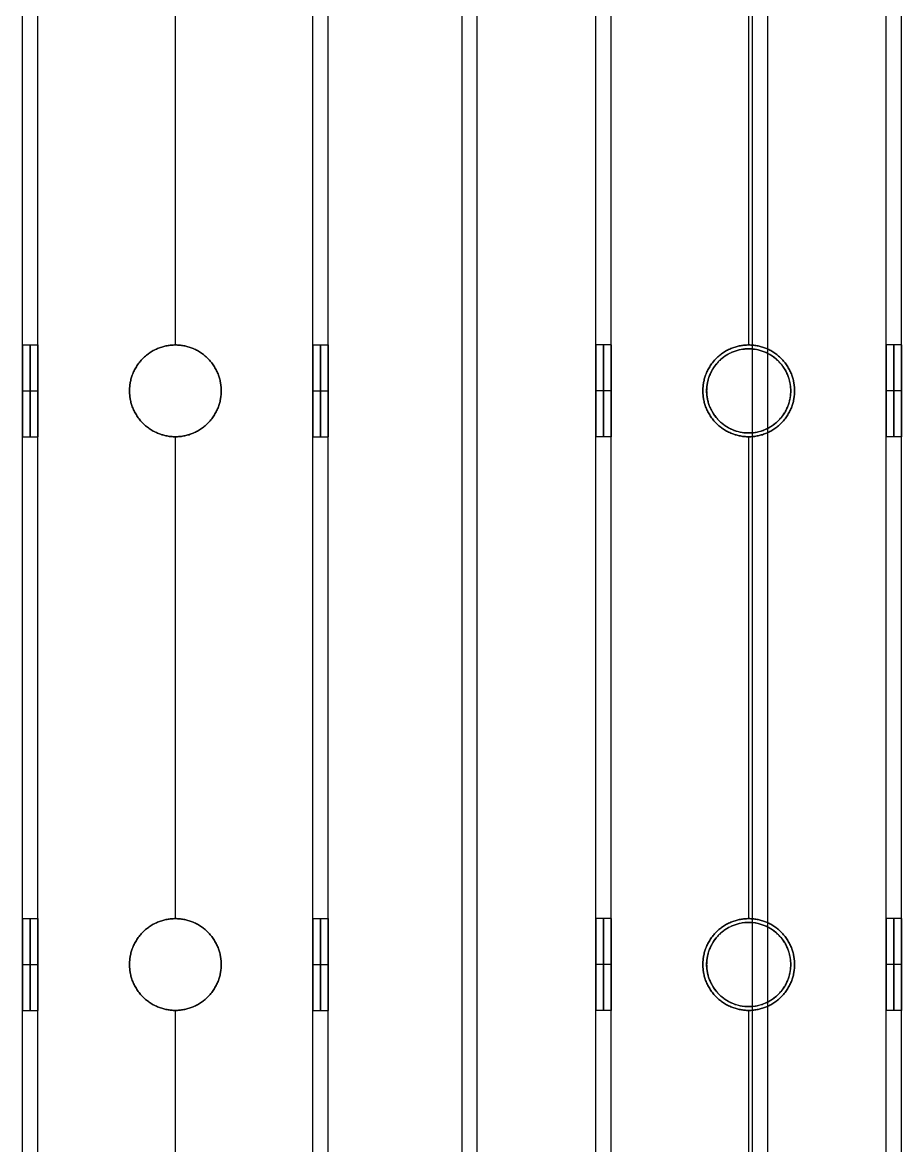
# Model space of a CAD drawing. Header units: millimetres. Extents: x -6529 to 809, y -8611 to 207.
# Drawn here: x 93.5 to 208.5, y -8464.2 to -8317.3 of the extents above; entities that cross this region are included whole.
import ezdxf

# ---------------------------------------------------------------- set-up
doc = ezdxf.new("R2010")
doc.units = ezdxf.units.MM
doc.header["$MEASUREMENT"] = 0
doc.layers.add('platen', color=7, linetype='Continuous', true_color=0x007f00)
doc.layers.add('staal', color=5, linetype='Continuous', true_color=0x0000ff)

# ---------------------------------------------------------------- blocks, each defined once
blk = doc.blocks.new('top plaat')
at = {"layer": 'platen'}
for p, q in [((658, -1276), (658, 40)), ((658, -1276, 18), (658, 40, 18)), ((695.5, -1025), (695.5, -1025, 18)), ((690, -1030.5), (690, -1030.5, 18)), ((701, -1030.5), (701, -1030.5, 18)), ((695.5, -1036), (695.5, -1036, 18)), ((695.5, -1100), (695.5, -1100, 18)), ((690, -1105.5), (690, -1105.5, 18)), ((701, -1105.5), (701, -1105.5, 18)), ((695.5, -1111), (695.5, -1111, 18))]:
    blk.add_line(p, q, dxfattribs=at)
for centre in [(695.5, -1030.5, 9), (695.5, -1105.5, 9)]:
    blk.add_circle(centre, 5.5, dxfattribs=at)
for points, knots in [([(690, -1030.5), (690, -1025), (695.5, -1025), (701, -1025), (701, -1030.5), (701, -1036), (695.5, -1036), (690, -1036), (690, -1030.5)], [-37.699112, -37.699112, -37.699112, -28.274334, -28.274334, -18.849556, -18.849556, -9.424778, -9.424778, 0, 0, 0]), ([(690, -1030.5, 18), (690, -1025, 18), (695.5, -1025, 18), (701, -1025, 18), (701, -1030.5, 18), (701, -1036, 18), (695.5, -1036, 18), (690, -1036, 18), (690, -1030.5, 18)], [-37.699112, -37.699112, -37.699112, -28.274334, -28.274334, -18.849556, -18.849556, -9.424778, -9.424778, 0, 0, 0]), ([(690, -1105.5), (690, -1100), (695.5, -1100), (701, -1100), (701, -1105.5), (701, -1111), (695.5, -1111), (690, -1111), (690, -1105.5)], [0, 0, 0, 9.424778, 9.424778, 18.849556, 18.849556, 28.274334, 28.274334, 37.699112, 37.699112, 37.699112]), ([(690, -1105.5, 18), (690, -1100, 18), (695.5, -1100, 18), (701, -1100, 18), (701, -1105.5, 18), (701, -1111, 18), (695.5, -1111, 18), (690, -1111, 18), (690, -1105.5, 18)], [0, 0, 0, 9.424778, 9.424778, 18.849556, 18.849556, 28.274334, 28.274334, 37.699112, 37.699112, 37.699112])]:
    blk.add_rational_spline(points, [1, 0.707106781187, 1, 0.707106781187, 1, 0.707106781187, 1, 0.707106781187, 1], degree=2, knots=knots, dxfattribs=at)
blk = doc.blocks.new('plaat base')
at = {"layer": 'platen'}
for p, q in [((658, -1200), (658, 0)), ((658, -1200, 18), (658, 0, 18))]:
    blk.add_line(p, q, dxfattribs=at)

msp = doc.modelspace()

# ---------------------------------------------------------------- linework, layer by layer
at = {"layer": 'staal'}
for p, q in [((93.53, -8359.5, 1972), (95.53, -8359.5, 1972)), ((113.53, -8359.5, 1954), (113.53, -8359.5, 1952)), ((113.53, -8359.5, 1992), (113.53, -8359.5, 1990)), ((131.53, -8359.5, 1972), (133.53, -8359.5, 1972)), ((170.53, -8359.5, 20), (168.53, -8359.5, 20)), ((188.53, -8359.5, 2), (188.53, -8359.5)), ((188.53, -8359.5, 40), (188.53, -8359.5, 38)), ((208.53, -8359.5, 20), (206.53, -8359.5, 20)), ((93.53, -8365.5, 1978), (95.53, -8365.5, 1978)), ((93.53, -8365.5, 1966), (95.53, -8365.5, 1966)), ((107.53, -8365.5, 1954), (107.53, -8365.5, 1952)), ((107.53, -8365.5, 1992), (107.53, -8365.5, 1990)), ((119.53, -8365.5, 1954), (119.53, -8365.5, 1952)), ((119.53, -8365.5, 1992), (119.53, -8365.5, 1990)), ((131.53, -8365.5, 1978), (133.53, -8365.5, 1978)), ((131.53, -8365.5, 1966), (133.53, -8365.5, 1966)), ((170.53, -8365.5, 26), (168.53, -8365.5, 26)), ((170.53, -8365.5, 14), (168.53, -8365.5, 14)), ((182.53, -8365.5, 2), (182.53, -8365.5)), ((182.53, -8365.5, 40), (182.53, -8365.5, 38)), ((194.53, -8365.5, 2), (194.53, -8365.5)), ((194.53, -8365.5, 40), (194.53, -8365.5, 38)), ((208.53, -8365.5, 26), (206.53, -8365.5, 26)), ((208.53, -8365.5, 14), (206.53, -8365.5, 14)), ((93.53, -8371.5, 1972), (95.53, -8371.5, 1972)), ((113.53, -8371.5, 1954), (113.53, -8371.5, 1952)), ((113.53, -8371.5, 1992), (113.53, -8371.5, 1990)), ((131.53, -8371.5, 1972), (133.53, -8371.5, 1972)), ((170.53, -8371.5, 20), (168.53, -8371.5, 20)), ((188.53, -8371.5, 2), (188.53, -8371.5)), ((188.53, -8371.5, 40), (188.53, -8371.5, 38)), ((208.53, -8371.5, 20), (206.53, -8371.5, 20)), ((93.53, -8434.5, 1972), (95.53, -8434.5, 1972)), ((113.53, -8434.5, 1954), (113.53, -8434.5, 1952)), ((113.53, -8434.5, 1992), (113.53, -8434.5, 1990)), ((131.53, -8434.5, 1972), (133.53, -8434.5, 1972)), ((170.53, -8434.5, 20), (168.53, -8434.5, 20)), ((188.53, -8434.5, 2), (188.53, -8434.5)), ((188.53, -8434.5, 40), (188.53, -8434.5, 38)), ((208.53, -8434.5, 20), (206.53, -8434.5, 20)), ((93.53, -8440.5, 1978), (95.53, -8440.5, 1978)), ((93.53, -8440.5, 1966), (95.53, -8440.5, 1966)), ((107.53, -8440.5, 1954), (107.53, -8440.5, 1952)), ((107.53, -8440.5, 1992), (107.53, -8440.5, 1990)), ((119.53, -8440.5, 1954), (119.53, -8440.5, 1952)), ((119.53, -8440.5, 1992), (119.53, -8440.5, 1990)), ((131.53, -8440.5, 1978), (133.53, -8440.5, 1978)), ((131.53, -8440.5, 1966), (133.53, -8440.5, 1966)), ((170.53, -8440.5, 26), (168.53, -8440.5, 26)), ((170.53, -8440.5, 14), (168.53, -8440.5, 14)), ((182.53, -8440.5, 2), (182.53, -8440.5)), ((182.53, -8440.5, 40), (182.53, -8440.5, 38)), ((194.53, -8440.5, 2), (194.53, -8440.5)), ((194.53, -8440.5, 40), (194.53, -8440.5, 38)), ((208.53, -8440.5, 26), (206.53, -8440.5, 26)), ((208.53, -8440.5, 14), (206.53, -8440.5, 14)), ((93.53, -8446.5, 1972), (95.53, -8446.5, 1972)), ((113.53, -8446.5, 1954), (113.53, -8446.5, 1952)), ((113.53, -8446.5, 1992), (113.53, -8446.5, 1990)), ((131.53, -8446.5, 1972), (133.53, -8446.5, 1972)), ((170.53, -8446.5, 20), (168.53, -8446.5, 20)), ((188.53, -8446.5, 2), (188.53, -8446.5)), ((188.53, -8446.5, 40), (188.53, -8446.5, 38)), ((208.53, -8446.5, 20), (206.53, -8446.5, 20))]:
    msp.add_line(p, q, dxfattribs=at)
for points in [[(93.53, -8571, 1952), (93.53, -8253.25, 1952), (93.53, -7935.5, 1952)], [(93.53, -8571, 1992), (93.53, -8253.25, 1992), (93.53, -7935.5, 1992)], [(95.53, -8571, 1954), (95.53, -8253.25, 1954), (95.53, -7935.5, 1954)], [(95.53, -8571, 1990), (95.53, -8253.25, 1990), (95.53, -7935.5, 1990)], [(131.53, -8571, 1954), (131.53, -8253.25, 1954), (131.53, -7935.5, 1954)], [(131.53, -8571, 1990), (131.53, -8253.25, 1990), (131.53, -7935.5, 1990)], [(133.53, -8571, 1952), (133.53, -8253.25, 1952), (133.53, -7935.5, 1952)], [(133.53, -8571, 1992), (133.53, -8253.25, 1992), (133.53, -7935.5, 1992)], [(168.53, -8571), (168.53, -8253.25), (168.53, -7935.5)], [(168.53, -8571, 40), (168.53, -8253.25, 40), (168.53, -7935.5, 40)], [(170.53, -8571, 2), (170.53, -8253.25, 2), (170.53, -7935.5, 2)], [(170.53, -8571, 38), (170.53, -8253.25, 38), (170.53, -7935.5, 38)], [(206.53, -8571, 2), (206.53, -8253.25, 2), (206.53, -7935.5, 2)], [(206.53, -8571, 38), (206.53, -8253.25, 38), (206.53, -7935.5, 38)], [(208.53, -8571), (208.53, -8253.25), (208.53, -7935.5)], [(208.53, -8571, 40), (208.53, -8253.25, 40), (208.53, -7935.5, 40)], [(151.03, -8571, 40), (151.03, -8262, 40), (151.03, -7953, 40)], [(151.03, -8571), (151.03, -8262), (151.03, -7953)], [(153.03, -8571, 2), (153.03, -8262, 2), (153.03, -7953, 2)], [(153.03, -8571, 38), (153.03, -8262, 38), (153.03, -7953, 38)], [(189.03, -8571, 2), (189.03, -8262, 2), (189.03, -7953, 2)], [(189.03, -8571, 38), (189.03, -8262, 38), (189.03, -7953, 38)], [(191.03, -8571, 40), (191.03, -8262, 40), (191.03, -7953, 40)], [(191.03, -8571), (191.03, -8262), (191.03, -7953)], [(93.53, -8359.5, 1972), (93.53, -8328, 1972), (93.53, -8296.5, 1972)], [(95.53, -8359.5, 1972), (95.53, -8328, 1972), (95.53, -8296.5, 1972)], [(113.53, -8359.5, 1952), (113.53, -8328, 1952), (113.53, -8296.5, 1952)], [(113.53, -8359.5, 1992), (113.53, -8328, 1992), (113.53, -8296.5, 1992)], [(113.53, -8359.5, 1954), (113.53, -8328, 1954), (113.53, -8296.5, 1954)], [(113.53, -8359.5, 1990), (113.53, -8328, 1990), (113.53, -8296.5, 1990)], [(131.53, -8359.5, 1972), (131.53, -8328, 1972), (131.53, -8296.5, 1972)], [(133.53, -8359.5, 1972), (133.53, -8328, 1972), (133.53, -8296.5, 1972)], [(168.53, -8359.5, 20), (168.53, -8328, 20), (168.53, -8296.5, 20)], [(170.53, -8359.5, 20), (170.53, -8328, 20), (170.53, -8296.5, 20)], [(188.53, -8359.5), (188.53, -8328), (188.53, -8296.5)], [(188.53, -8359.5, 40), (188.53, -8328, 40), (188.53, -8296.5, 40)], [(188.53, -8359.5, 2), (188.53, -8328, 2), (188.53, -8296.5, 2)], [(188.53, -8359.5, 38), (188.53, -8328, 38), (188.53, -8296.5, 38)], [(206.53, -8359.5, 20), (206.53, -8328, 20), (206.53, -8296.5, 20)], [(208.53, -8359.5, 20), (208.53, -8328, 20), (208.53, -8296.5, 20)], [(93.53, -8434.5, 1972), (93.53, -8403, 1972), (93.53, -8371.5, 1972)], [(95.53, -8434.5, 1972), (95.53, -8403, 1972), (95.53, -8371.5, 1972)], [(113.53, -8434.5, 1952), (113.53, -8403, 1952), (113.53, -8371.5, 1952)], [(113.53, -8434.5, 1992), (113.53, -8403, 1992), (113.53, -8371.5, 1992)], [(113.53, -8434.5, 1954), (113.53, -8403, 1954), (113.53, -8371.5, 1954)], [(113.53, -8434.5, 1990), (113.53, -8403, 1990), (113.53, -8371.5, 1990)], [(131.53, -8434.5, 1972), (131.53, -8403, 1972), (131.53, -8371.5, 1972)], [(133.53, -8434.5, 1972), (133.53, -8403, 1972), (133.53, -8371.5, 1972)], [(168.53, -8434.5, 20), (168.53, -8403, 20), (168.53, -8371.5, 20)], [(170.53, -8434.5, 20), (170.53, -8403, 20), (170.53, -8371.5, 20)], [(188.53, -8434.5), (188.53, -8403), (188.53, -8371.5)], [(188.53, -8434.5, 40), (188.53, -8403, 40), (188.53, -8371.5, 40)], [(188.53, -8434.5, 2), (188.53, -8403, 2), (188.53, -8371.5, 2)], [(188.53, -8434.5, 38), (188.53, -8403, 38), (188.53, -8371.5, 38)], [(206.53, -8434.5, 20), (206.53, -8403, 20), (206.53, -8371.5, 20)], [(208.53, -8434.5, 20), (208.53, -8403, 20), (208.53, -8371.5, 20)], [(93.53, -8509.5, 1972), (93.53, -8478, 1972), (93.53, -8446.5, 1972)], [(95.53, -8509.5, 1972), (95.53, -8478, 1972), (95.53, -8446.5, 1972)], [(113.53, -8509.5, 1952), (113.53, -8478, 1952), (113.53, -8446.5, 1952)], [(113.53, -8509.5, 1992), (113.53, -8478, 1992), (113.53, -8446.5, 1992)], [(113.53, -8509.5, 1954), (113.53, -8478, 1954), (113.53, -8446.5, 1954)], [(113.53, -8509.5, 1990), (113.53, -8478, 1990), (113.53, -8446.5, 1990)], [(131.53, -8509.5, 1972), (131.53, -8478, 1972), (131.53, -8446.5, 1972)], [(133.53, -8509.5, 1972), (133.53, -8478, 1972), (133.53, -8446.5, 1972)], [(168.53, -8509.5, 20), (168.53, -8478, 20), (168.53, -8446.5, 20)], [(170.53, -8509.5, 20), (170.53, -8478, 20), (170.53, -8446.5, 20)], [(188.53, -8509.5), (188.53, -8478), (188.53, -8446.5)], [(188.53, -8509.5, 40), (188.53, -8478, 40), (188.53, -8446.5, 40)], [(188.53, -8509.5, 2), (188.53, -8478, 2), (188.53, -8446.5, 2)], [(188.53, -8509.5, 38), (188.53, -8478, 38), (188.53, -8446.5, 38)], [(206.53, -8509.5, 20), (206.53, -8478, 20), (206.53, -8446.5, 20)], [(208.53, -8509.5, 20), (208.53, -8478, 20), (208.53, -8446.5, 20)]]:
    msp.add_open_spline(points, degree=2, dxfattribs=at)
for points, weights, knots in [([(93.53, -8365.5, 1978), (93.53, -8359.5, 1978), (93.53, -8359.5, 1972), (93.53, -8359.5, 1966), (93.53, -8365.5, 1966), (93.53, -8371.5, 1966), (93.53, -8371.5, 1972), (93.53, -8371.5, 1978), (93.53, -8365.5, 1978)], [1, 0.707106781187, 1, 0.707106781187, 1, 0.707106781187, 1, 0.707106781187, 1], [0, 0, 0, 7.853982, 7.853982, 15.707963, 15.707963, 23.561945, 23.561945, 31.415927, 31.415927, 31.415927]), ([(94.53, -8365.5, 1978), (94.53, -8359.5, 1978), (94.53, -8359.5, 1972), (94.53, -8359.5, 1966), (94.53, -8365.5, 1966), (94.53, -8371.5, 1966), (94.53, -8371.5, 1972), (94.53, -8371.5, 1978), (94.53, -8365.5, 1978)], [1, 0.707106781187, 1, 0.707106781187, 1, 0.707106781187, 1, 0.707106781187, 1], [0, 0, 0, 7.853982, 7.853982, 15.707963, 15.707963, 23.561945, 23.561945, 31.415927, 31.415927, 31.415927]), ([(95.53, -8365.5, 1978), (95.53, -8371.5, 1978), (95.53, -8371.5, 1972), (95.53, -8371.5, 1966), (95.53, -8365.5, 1966), (95.53, -8359.5, 1966), (95.53, -8359.5, 1972), (95.53, -8359.5, 1978), (95.53, -8365.5, 1978)], [1, 0.707106781187, 1, 0.707106781187, 1, 0.707106781187, 1, 0.707106781187, 1], [-31.415927, -31.415927, -31.415927, -23.561945, -23.561945, -15.707963, -15.707963, -7.853982, -7.853982, 0, 0, 0]), ([(119.53, -8365.5, 1952), (119.53, -8371.5, 1952), (113.53, -8371.5, 1952), (107.53, -8371.5, 1952), (107.53, -8365.5, 1952), (107.53, -8359.5, 1952), (113.53, -8359.5, 1952), (119.53, -8359.5, 1952), (119.53, -8365.5, 1952)], [1, 0.707106781187, 1, 0.707106781187, 1, 0.707106781187, 1, 0.707106781187, 1], [-31.415927, -31.415927, -31.415927, -23.561945, -23.561945, -15.707963, -15.707963, -7.853982, -7.853982, 0, 0, 0]), ([(119.53, -8365.5, 1992), (119.53, -8359.5, 1992), (113.53, -8359.5, 1992), (107.53, -8359.5, 1992), (107.53, -8365.5, 1992), (107.53, -8371.5, 1992), (113.53, -8371.5, 1992), (119.53, -8371.5, 1992), (119.53, -8365.5, 1992)], [1, 0.707106781187, 1, 0.707106781187, 1, 0.707106781187, 1, 0.707106781187, 1], [0, 0, 0, 7.853982, 7.853982, 15.707963, 15.707963, 23.561945, 23.561945, 31.415927, 31.415927, 31.415927]), ([(119.53, -8365.5, 1954), (119.53, -8359.5, 1954), (113.53, -8359.5, 1954), (107.53, -8359.5, 1954), (107.53, -8365.5, 1954), (107.53, -8371.5, 1954), (113.53, -8371.5, 1954), (119.53, -8371.5, 1954), (119.53, -8365.5, 1954)], [1, 0.707106781187, 1, 0.707106781187, 1, 0.707106781187, 1, 0.707106781187, 1], [0, 0, 0, 7.853982, 7.853982, 15.707963, 15.707963, 23.561945, 23.561945, 31.415927, 31.415927, 31.415927]), ([(119.53, -8365.5, 1990), (119.53, -8371.5, 1990), (113.53, -8371.5, 1990), (107.53, -8371.5, 1990), (107.53, -8365.5, 1990), (107.53, -8359.5, 1990), (113.53, -8359.5, 1990), (119.53, -8359.5, 1990), (119.53, -8365.5, 1990)], [1, 0.707106781187, 1, 0.707106781187, 1, 0.707106781187, 1, 0.707106781187, 1], [-31.415927, -31.415927, -31.415927, -23.561945, -23.561945, -15.707963, -15.707963, -7.853982, -7.853982, 0, 0, 0]), ([(119.53, -8365.5, 1953), (119.53, -8359.5, 1953), (113.53, -8359.5, 1953), (107.53, -8359.5, 1953), (107.53, -8365.5, 1953), (107.53, -8371.5, 1953), (113.53, -8371.5, 1953), (119.53, -8371.5, 1953), (119.53, -8365.5, 1953)], [1, 0.707106781187, 1, 0.707106781187, 1, 0.707106781187, 1, 0.707106781187, 1], [0, 0, 0, 7.853982, 7.853982, 15.707963, 15.707963, 23.561945, 23.561945, 31.415927, 31.415927, 31.415927]), ([(119.53, -8365.5, 1991), (119.53, -8359.5, 1991), (113.53, -8359.5, 1991), (107.53, -8359.5, 1991), (107.53, -8365.5, 1991), (107.53, -8371.5, 1991), (113.53, -8371.5, 1991), (119.53, -8371.5, 1991), (119.53, -8365.5, 1991)], [1, 0.707106781187, 1, 0.707106781187, 1, 0.707106781187, 1, 0.707106781187, 1], [0, 0, 0, 7.853982, 7.853982, 15.707963, 15.707963, 23.561945, 23.561945, 31.415927, 31.415927, 31.415927]), ([(131.53, -8365.5, 1978), (131.53, -8359.5, 1978), (131.53, -8359.5, 1972), (131.53, -8359.5, 1966), (131.53, -8365.5, 1966), (131.53, -8371.5, 1966), (131.53, -8371.5, 1972), (131.53, -8371.5, 1978), (131.53, -8365.5, 1978)], [0.999999860338, 0.707106851018, 1, 0.707106781187, 1, 0.707106781187, 1, 0.707106851018, 0.999999860338], [0, 0, 0, 7.853981, 7.853981, 15.707963, 15.707963, 23.561946, 23.561946, 31.415927, 31.415927, 31.415927]), ([(132.53, -8365.5, 1978), (132.53, -8359.5, 1978), (132.53, -8359.5, 1972), (132.53, -8359.5, 1966), (132.53, -8365.5, 1966), (132.53, -8371.5, 1966), (132.53, -8371.5, 1972), (132.53, -8371.5, 1978), (132.53, -8365.5, 1978)], [1, 0.707106781187, 1, 0.707106781187, 1, 0.707106781187, 1, 0.707106781187, 1], [0, 0, 0, 7.853982, 7.853982, 15.707963, 15.707963, 23.561945, 23.561945, 31.415927, 31.415927, 31.415927]), ([(133.53, -8365.5, 1978), (133.53, -8371.5, 1978), (133.53, -8371.5, 1972), (133.53, -8371.5, 1966), (133.53, -8365.5, 1966), (133.53, -8359.5, 1966), (133.53, -8359.5, 1972), (133.53, -8359.5, 1978), (133.53, -8365.5, 1978)], [1, 0.707106781187, 1, 0.707106781187, 1, 0.707106781187, 1, 0.707106781187, 1], [-31.415927, -31.415927, -31.415927, -23.561945, -23.561945, -15.707963, -15.707963, -7.853982, -7.853982, 0, 0, 0]), ([(168.53, -8365.5, 26), (168.53, -8371.5, 26), (168.53, -8371.5, 20), (168.53, -8371.5, 14), (168.53, -8365.5, 14), (168.53, -8359.5, 14), (168.53, -8359.5, 20), (168.53, -8359.5, 26), (168.53, -8365.5, 26)], [1, 0.707106781187, 1, 0.707106781187, 1, 0.707106781187, 1, 0.707106781187, 1], [-31.415927, -31.415927, -31.415927, -23.561945, -23.561945, -15.707963, -15.707963, -7.853982, -7.853982, 0, 0, 0]), ([(169.53, -8365.5, 26), (169.53, -8359.5, 26), (169.53, -8359.5, 20), (169.53, -8359.5, 14), (169.53, -8365.5, 14), (169.53, -8371.5, 14), (169.53, -8371.5, 20), (169.53, -8371.5, 26), (169.53, -8365.5, 26)], [1, 0.707106781187, 1, 0.707106781187, 1, 0.707106781187, 1, 0.707106781187, 1], [0, 0, 0, 7.853982, 7.853982, 15.707963, 15.707963, 23.561945, 23.561945, 31.415927, 31.415927, 31.415927]), ([(170.53, -8365.5, 26), (170.53, -8359.5, 26), (170.53, -8359.5, 20), (170.53, -8359.5, 14), (170.53, -8365.5, 14), (170.53, -8371.5, 14), (170.53, -8371.5, 20), (170.53, -8371.5, 26), (170.53, -8365.5, 26)], [0.999999860338, 0.707106851018, 1, 0.707106781187, 1, 0.707106781187, 1, 0.707106851018, 0.999999860338], [0, 0, 0, 7.853981, 7.853981, 15.707963, 15.707963, 23.561946, 23.561946, 31.415927, 31.415927, 31.415927]), ([(182.53, -8365.5), (182.53, -8371.5), (188.53, -8371.5), (194.53, -8371.5), (194.53, -8365.5), (194.53, -8359.5), (188.53, -8359.5), (182.53, -8359.5), (182.53, -8365.5)], [1, 0.707106781187, 1, 0.707106781187, 1, 0.707106781187, 1, 0.707106781187, 1], [-31.415927, -31.415927, -31.415927, -23.561945, -23.561945, -15.707963, -15.707963, -7.853982, -7.853982, 0, 0, 0]), ([(182.53, -8365.5, 40), (182.53, -8359.5, 40), (188.53, -8359.5, 40), (194.53, -8359.5, 40), (194.53, -8365.5, 40), (194.53, -8371.5, 40), (188.53, -8371.5, 40), (182.53, -8371.5, 40), (182.53, -8365.5, 40)], [1, 0.707106781187, 1, 0.707106781187, 1, 0.707106781187, 1, 0.707106781187, 1], [0, 0, 0, 7.853982, 7.853982, 15.707963, 15.707963, 23.561945, 23.561945, 31.415927, 31.415927, 31.415927]), ([(182.53, -8365.5, 2), (182.53, -8359.5, 2), (188.53, -8359.5, 2), (194.53, -8359.5, 2), (194.53, -8365.5, 2), (194.53, -8371.5, 2), (188.53, -8371.5, 2), (182.53, -8371.5, 2), (182.53, -8365.5, 2)], [1, 0.707106781187, 1, 0.707106781187, 1, 0.707106781187, 1, 0.707106781187, 1], [0, 0, 0, 7.853982, 7.853982, 15.707963, 15.707963, 23.561945, 23.561945, 31.415927, 31.415927, 31.415927]), ([(182.53, -8365.5, 38), (182.53, -8371.5, 38), (188.53, -8371.5, 38), (194.53, -8371.5, 38), (194.53, -8365.5, 38), (194.53, -8359.5, 38), (188.53, -8359.5, 38), (182.53, -8359.5, 38), (182.53, -8365.5, 38)], [1, 0.707106781187, 1, 0.707106781187, 1, 0.707106781187, 1, 0.707106781187, 1], [-31.415927, -31.415927, -31.415927, -23.561945, -23.561945, -15.707963, -15.707963, -7.853982, -7.853982, 0, 0, 0]), ([(182.53, -8365.5, 1), (182.53, -8359.5, 1), (188.53, -8359.5, 1), (194.53, -8359.5, 1), (194.53, -8365.5, 1), (194.53, -8371.5, 1), (188.53, -8371.5, 1), (182.53, -8371.5, 1), (182.53, -8365.5, 1)], [1, 0.707106781187, 1, 0.707106781187, 1, 0.707106781187, 1, 0.707106781187, 1], [0, 0, 0, 7.853982, 7.853982, 15.707963, 15.707963, 23.561945, 23.561945, 31.415927, 31.415927, 31.415927]), ([(182.53, -8365.5, 39), (182.53, -8359.5, 39), (188.53, -8359.5, 39), (194.53, -8359.5, 39), (194.53, -8365.5, 39), (194.53, -8371.5, 39), (188.53, -8371.5, 39), (182.53, -8371.5, 39), (182.53, -8365.5, 39)], [1, 0.707106781187, 1, 0.707106781187, 1, 0.707106781187, 1, 0.707106781187, 1], [0, 0, 0, 7.853982, 7.853982, 15.707963, 15.707963, 23.561945, 23.561945, 31.415927, 31.415927, 31.415927]), ([(206.53, -8365.5, 26), (206.53, -8371.5, 26), (206.53, -8371.5, 20), (206.53, -8371.5, 14), (206.53, -8365.5, 14), (206.53, -8359.5, 14), (206.53, -8359.5, 20), (206.53, -8359.5, 26), (206.53, -8365.5, 26)], [1, 0.707106781187, 1, 0.707106781187, 1, 0.707106781187, 1, 0.707106781187, 1], [-31.415927, -31.415927, -31.415927, -23.561945, -23.561945, -15.707963, -15.707963, -7.853982, -7.853982, 0, 0, 0]), ([(207.53, -8365.5, 26), (207.53, -8359.5, 26), (207.53, -8359.5, 20), (207.53, -8359.5, 14), (207.53, -8365.5, 14), (207.53, -8371.5, 14), (207.53, -8371.5, 20), (207.53, -8371.5, 26), (207.53, -8365.5, 26)], [1, 0.707106781187, 1, 0.707106781187, 1, 0.707106781187, 1, 0.707106781187, 1], [0, 0, 0, 7.853982, 7.853982, 15.707963, 15.707963, 23.561945, 23.561945, 31.415927, 31.415927, 31.415927]), ([(208.53, -8365.5, 26), (208.53, -8359.5, 26), (208.53, -8359.5, 20), (208.53, -8359.5, 14), (208.53, -8365.5, 14), (208.53, -8371.5, 14), (208.53, -8371.5, 20), (208.53, -8371.5, 26), (208.53, -8365.5, 26)], [1, 0.707106781187, 1, 0.707106781187, 1, 0.707106781187, 1, 0.707106781187, 1], [0, 0, 0, 7.853982, 7.853982, 15.707963, 15.707963, 23.561945, 23.561945, 31.415927, 31.415927, 31.415927]), ([(93.53, -8440.5, 1978), (93.53, -8434.5, 1978), (93.53, -8434.5, 1972), (93.53, -8434.5, 1966), (93.53, -8440.5, 1966), (93.53, -8446.5, 1966), (93.53, -8446.5, 1972), (93.53, -8446.5, 1978), (93.53, -8440.5, 1978)], [1, 0.707106781187, 1, 0.707106781187, 1, 0.707106781187, 1, 0.707106781187, 1], [0, 0, 0, 7.853982, 7.853982, 15.707963, 15.707963, 23.561945, 23.561945, 31.415927, 31.415927, 31.415927]), ([(94.53, -8440.5, 1978), (94.53, -8434.5, 1978), (94.53, -8434.5, 1972), (94.53, -8434.5, 1966), (94.53, -8440.5, 1966), (94.53, -8446.5, 1966), (94.53, -8446.5, 1972), (94.53, -8446.5, 1978), (94.53, -8440.5, 1978)], [1, 0.707106781187, 1, 0.707106781187, 1, 0.707106781187, 1, 0.707106781187, 1], [0, 0, 0, 7.853982, 7.853982, 15.707963, 15.707963, 23.561945, 23.561945, 31.415927, 31.415927, 31.415927]), ([(95.53, -8440.5, 1978), (95.53, -8446.5, 1978), (95.53, -8446.5, 1972), (95.53, -8446.5, 1966), (95.53, -8440.5, 1966), (95.53, -8434.5, 1966), (95.53, -8434.5, 1972), (95.53, -8434.5, 1978), (95.53, -8440.5, 1978)], [1, 0.707106781187, 1, 0.707106781187, 1, 0.707106781187, 1, 0.707106781187, 1], [-31.415927, -31.415927, -31.415927, -23.561945, -23.561945, -15.707963, -15.707963, -7.853982, -7.853982, 0, 0, 0]), ([(119.53, -8440.5, 1952), (119.53, -8446.5, 1952), (113.53, -8446.5, 1952), (107.53, -8446.5, 1952), (107.53, -8440.5, 1952), (107.53, -8434.5, 1952), (113.53, -8434.5, 1952), (119.53, -8434.5, 1952), (119.53, -8440.5, 1952)], [1, 0.707106781187, 1, 0.707106781187, 1, 0.707106781187, 1, 0.707106781187, 1], [-31.415927, -31.415927, -31.415927, -23.561945, -23.561945, -15.707963, -15.707963, -7.853982, -7.853982, 0, 0, 0]), ([(119.53, -8440.5, 1992), (119.53, -8434.5, 1992), (113.53, -8434.5, 1992), (107.53, -8434.5, 1992), (107.53, -8440.5, 1992), (107.53, -8446.5, 1992), (113.53, -8446.5, 1992), (119.53, -8446.5, 1992), (119.53, -8440.5, 1992)], [1, 0.707106781187, 1, 0.707106781187, 1, 0.707106781187, 1, 0.707106781187, 1], [0, 0, 0, 7.853982, 7.853982, 15.707963, 15.707963, 23.561945, 23.561945, 31.415927, 31.415927, 31.415927]), ([(119.53, -8440.5, 1954), (119.53, -8434.5, 1954), (113.53, -8434.5, 1954), (107.53, -8434.5, 1954), (107.53, -8440.5, 1954), (107.53, -8446.5, 1954), (113.53, -8446.5, 1954), (119.53, -8446.5, 1954), (119.53, -8440.5, 1954)], [1, 0.707106781187, 1, 0.707106781187, 1, 0.707106781187, 1, 0.707106781187, 1], [0, 0, 0, 7.853982, 7.853982, 15.707963, 15.707963, 23.561945, 23.561945, 31.415927, 31.415927, 31.415927]), ([(119.53, -8440.5, 1990), (119.53, -8446.5, 1990), (113.53, -8446.5, 1990), (107.53, -8446.5, 1990), (107.53, -8440.5, 1990), (107.53, -8434.5, 1990), (113.53, -8434.5, 1990), (119.53, -8434.5, 1990), (119.53, -8440.5, 1990)], [1, 0.707106781187, 1, 0.707106781187, 1, 0.707106781187, 1, 0.707106781187, 1], [-31.415927, -31.415927, -31.415927, -23.561945, -23.561945, -15.707963, -15.707963, -7.853982, -7.853982, 0, 0, 0]), ([(119.53, -8440.5, 1953), (119.53, -8434.5, 1953), (113.53, -8434.5, 1953), (107.53, -8434.5, 1953), (107.53, -8440.5, 1953), (107.53, -8446.5, 1953), (113.53, -8446.5, 1953), (119.53, -8446.5, 1953), (119.53, -8440.5, 1953)], [1, 0.707106781187, 1, 0.707106781187, 1, 0.707106781187, 1, 0.707106781187, 1], [0, 0, 0, 7.853982, 7.853982, 15.707963, 15.707963, 23.561945, 23.561945, 31.415927, 31.415927, 31.415927]), ([(119.53, -8440.5, 1991), (119.53, -8434.5, 1991), (113.53, -8434.5, 1991), (107.53, -8434.5, 1991), (107.53, -8440.5, 1991), (107.53, -8446.5, 1991), (113.53, -8446.5, 1991), (119.53, -8446.5, 1991), (119.53, -8440.5, 1991)], [1, 0.707106781187, 1, 0.707106781187, 1, 0.707106781187, 1, 0.707106781187, 1], [0, 0, 0, 7.853982, 7.853982, 15.707963, 15.707963, 23.561945, 23.561945, 31.415927, 31.415927, 31.415927]), ([(131.53, -8440.5, 1978), (131.53, -8434.5, 1978), (131.53, -8434.5, 1972), (131.53, -8434.5, 1966), (131.53, -8440.5, 1966), (131.53, -8446.5, 1966), (131.53, -8446.5, 1972), (131.53, -8446.5, 1978), (131.53, -8440.5, 1978)], [1, 0.707106781187, 1, 0.707106781187, 1, 0.707106781187, 1, 0.707106781187, 1], [0, 0, 0, 7.853982, 7.853982, 15.707963, 15.707963, 23.561945, 23.561945, 31.415927, 31.415927, 31.415927]), ([(132.53, -8440.5, 1978), (132.53, -8434.5, 1978), (132.53, -8434.5, 1972), (132.53, -8434.5, 1966), (132.53, -8440.5, 1966), (132.53, -8446.5, 1966), (132.53, -8446.5, 1972), (132.53, -8446.5, 1978), (132.53, -8440.5, 1978)], [1, 0.707106781187, 1, 0.707106781187, 1, 0.707106781187, 1, 0.707106781187, 1], [0, 0, 0, 7.853982, 7.853982, 15.707963, 15.707963, 23.561945, 23.561945, 31.415927, 31.415927, 31.415927]), ([(133.53, -8440.5, 1978), (133.53, -8446.5, 1978), (133.53, -8446.5, 1972), (133.53, -8446.5, 1966), (133.53, -8440.5, 1966), (133.53, -8434.5, 1966), (133.53, -8434.5, 1972), (133.53, -8434.5, 1978), (133.53, -8440.5, 1978)], [1, 0.707106781187, 1, 0.707106781187, 1, 0.707106781187, 1, 0.707106781187, 1], [-31.415927, -31.415927, -31.415927, -23.561945, -23.561945, -15.707963, -15.707963, -7.853982, -7.853982, 0, 0, 0]), ([(168.53, -8440.5, 26), (168.53, -8446.5, 26), (168.53, -8446.5, 20), (168.53, -8446.5, 14), (168.53, -8440.5, 14), (168.53, -8434.5, 14), (168.53, -8434.5, 20), (168.53, -8434.5, 26), (168.53, -8440.5, 26)], [1, 0.707106781187, 1, 0.707106781187, 1, 0.707106781187, 1, 0.707106781187, 1], [-31.415927, -31.415927, -31.415927, -23.561945, -23.561945, -15.707963, -15.707963, -7.853982, -7.853982, 0, 0, 0]), ([(169.53, -8440.5, 26), (169.53, -8434.5, 26), (169.53, -8434.5, 20), (169.53, -8434.5, 14), (169.53, -8440.5, 14), (169.53, -8446.5, 14), (169.53, -8446.5, 20), (169.53, -8446.5, 26), (169.53, -8440.5, 26)], [1, 0.707106781187, 1, 0.707106781187, 1, 0.707106781187, 1, 0.707106781187, 1], [0, 0, 0, 7.853982, 7.853982, 15.707963, 15.707963, 23.561945, 23.561945, 31.415927, 31.415927, 31.415927]), ([(170.53, -8440.5, 26), (170.53, -8434.5, 26), (170.53, -8434.5, 20), (170.53, -8434.5, 14), (170.53, -8440.5, 14), (170.53, -8446.5, 14), (170.53, -8446.5, 20), (170.53, -8446.5, 26), (170.53, -8440.5, 26)], [1, 0.707106781187, 1, 0.707106781187, 1, 0.707106781187, 1, 0.707106781187, 1], [0, 0, 0, 7.853982, 7.853982, 15.707963, 15.707963, 23.561945, 23.561945, 31.415927, 31.415927, 31.415927]), ([(182.53, -8440.5), (182.53, -8446.5), (188.53, -8446.5), (194.53, -8446.5), (194.53, -8440.5), (194.53, -8434.5), (188.53, -8434.5), (182.53, -8434.5), (182.53, -8440.5)], [1, 0.707106781187, 1, 0.707106781187, 1, 0.707106781187, 1, 0.707106781187, 1], [-31.415927, -31.415927, -31.415927, -23.561945, -23.561945, -15.707963, -15.707963, -7.853982, -7.853982, 0, 0, 0]), ([(182.53, -8440.5, 40), (182.53, -8434.5, 40), (188.53, -8434.5, 40), (194.53, -8434.5, 40), (194.53, -8440.5, 40), (194.53, -8446.5, 40), (188.53, -8446.5, 40), (182.53, -8446.5, 40), (182.53, -8440.5, 40)], [1, 0.707106781187, 1, 0.707106781187, 1, 0.707106781187, 1, 0.707106781187, 1], [0, 0, 0, 7.853982, 7.853982, 15.707963, 15.707963, 23.561945, 23.561945, 31.415927, 31.415927, 31.415927]), ([(182.53, -8440.5, 2), (182.53, -8434.5, 2), (188.53, -8434.5, 2), (194.53, -8434.5, 2), (194.53, -8440.5, 2), (194.53, -8446.5, 2), (188.53, -8446.5, 2), (182.53, -8446.5, 2), (182.53, -8440.5, 2)], [1, 0.707106781187, 1, 0.707106781187, 1, 0.707106781187, 1, 0.707106781187, 1], [0, 0, 0, 7.853982, 7.853982, 15.707963, 15.707963, 23.561945, 23.561945, 31.415927, 31.415927, 31.415927]), ([(182.53, -8440.5, 38), (182.53, -8446.5, 38), (188.53, -8446.5, 38), (194.53, -8446.5, 38), (194.53, -8440.5, 38), (194.53, -8434.5, 38), (188.53, -8434.5, 38), (182.53, -8434.5, 38), (182.53, -8440.5, 38)], [1, 0.707106781187, 1, 0.707106781187, 1, 0.707106781187, 1, 0.707106781187, 1], [-31.415927, -31.415927, -31.415927, -23.561945, -23.561945, -15.707963, -15.707963, -7.853982, -7.853982, 0, 0, 0]), ([(182.53, -8440.5, 1), (182.53, -8434.5, 1), (188.53, -8434.5, 1), (194.53, -8434.5, 1), (194.53, -8440.5, 1), (194.53, -8446.5, 1), (188.53, -8446.5, 1), (182.53, -8446.5, 1), (182.53, -8440.5, 1)], [1, 0.707106781187, 1, 0.707106781187, 1, 0.707106781187, 1, 0.707106781187, 1], [0, 0, 0, 7.853982, 7.853982, 15.707963, 15.707963, 23.561945, 23.561945, 31.415927, 31.415927, 31.415927]), ([(182.53, -8440.5, 39), (182.53, -8434.5, 39), (188.53, -8434.5, 39), (194.53, -8434.5, 39), (194.53, -8440.5, 39), (194.53, -8446.5, 39), (188.53, -8446.5, 39), (182.53, -8446.5, 39), (182.53, -8440.5, 39)], [1, 0.707106781187, 1, 0.707106781187, 1, 0.707106781187, 1, 0.707106781187, 1], [0, 0, 0, 7.853982, 7.853982, 15.707963, 15.707963, 23.561945, 23.561945, 31.415927, 31.415927, 31.415927]), ([(206.53, -8440.5, 26), (206.53, -8446.5, 26), (206.53, -8446.5, 20), (206.53, -8446.5, 14), (206.53, -8440.5, 14), (206.53, -8434.5, 14), (206.53, -8434.5, 20), (206.53, -8434.5, 26), (206.53, -8440.5, 26)], [1, 0.707106781187, 1, 0.707106781187, 1, 0.707106781187, 1, 0.707106781187, 1], [-31.415927, -31.415927, -31.415927, -23.561945, -23.561945, -15.707963, -15.707963, -7.853982, -7.853982, 0, 0, 0]), ([(207.53, -8440.5, 26), (207.53, -8434.5, 26), (207.53, -8434.5, 20), (207.53, -8434.5, 14), (207.53, -8440.5, 14), (207.53, -8446.5, 14), (207.53, -8446.5, 20), (207.53, -8446.5, 26), (207.53, -8440.5, 26)], [1, 0.707106781187, 1, 0.707106781187, 1, 0.707106781187, 1, 0.707106781187, 1], [0, 0, 0, 7.853982, 7.853982, 15.707963, 15.707963, 23.561945, 23.561945, 31.415927, 31.415927, 31.415927]), ([(208.53, -8440.5, 26), (208.53, -8434.5, 26), (208.53, -8434.5, 20), (208.53, -8434.5, 14), (208.53, -8440.5, 14), (208.53, -8446.5, 14), (208.53, -8446.5, 20), (208.53, -8446.5, 26), (208.53, -8440.5, 26)], [1, 0.707106781187, 1, 0.707106781187, 1, 0.707106781187, 1, 0.707106781187, 1], [0, 0, 0, 7.853982, 7.853982, 15.707963, 15.707963, 23.561945, 23.561945, 31.415927, 31.415927, 31.415927])]:
    msp.add_rational_spline(points, weights, degree=2, knots=knots, dxfattribs=at)

# ---------------------------------------------------------------- block references
at = {"layer": 'platen'}
for name, p in [('top plaat', (-506.97, -7335, 1992)), ('plaat base', (-506.97, -7353, 40))]:
    msp.add_blockref(name, p, dxfattribs=at)

doc.saveas('drawing.dxf')
